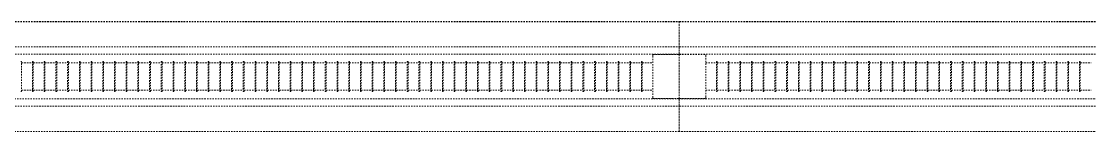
# Model space of a CAD drawing. Header units: inches. Extents: x -1263 to 2214, y -160 to 2229.
# Drawn here: x -673.6 to -583.7, y 1474 to 1483.3 of the extents above; entities that cross this region are included whole.
import ezdxf

# ---------------------------------------------------------------- set-up
doc = ezdxf.new("R2010")
doc.units = ezdxf.units.IN
doc.header["$MEASUREMENT"] = 0
doc.linetypes.add('Demolished', pattern=[0.1875, 0.125, -0.0625])
doc.layers.add('E-LITE-EQPM', color=33, linetype='Demolished', lineweight=9)

# ---------------------------------------------------------------- blocks, each defined once
blk = doc.blocks.new('L-Pendant-Axis-LT-Louver - L-Pendant-Axis-LT-Louver-V49-6TH FLOOR RCP DEMO')
at = {"layer": 'E-LITE-EQPM', "color": 7}
for p, q in [((72.594, 4.635), (-72.594, 4.635)), ((-72.594, 4.594), (-72.594, 4.635)), ((-72.594, 2.485), (-72.594, 4.594)), ((-72.594, 1.881), (-72.594, 2.485)), ((-72.594, 2.485), (72.594, 2.485)), ((72.594, 1.881), (-72.594, 1.881)), ((-72.594, -1.85), (-72.594, 1.85)), ((-72.594, 1.85), (-70.375, 1.85)), ((-70.375, 1.85), (-70.375, 1.804)), ((-70.375, 1.804), (-70.375, 1.83)), ((-70.375, 1.719), (-70.375, 1.804)), ((-70.375, 1.72), (-70.375, -1.72)), ((-70.375, 1.15), (-69.477, 1.15)), ((-69.477, -1.265), (-69.477, 1.265)), ((-69.414, 1.265), (-69.477, 1.265)), ((-69.414, 1.265), (-69.414, -1.265)), ((-69.414, 1.15), (-68.492, 1.15)), ((-68.492, -1.265), (-68.492, 1.265)), ((-68.429, 1.265), (-68.492, 1.265)), ((-68.429, 1.265), (-68.429, -1.265)), ((-68.429, 1.15), (-67.506, 1.15)), ((-67.506, -1.265), (-67.506, 1.265)), ((-67.444, 1.265), (-67.506, 1.265)), ((-67.444, 1.265), (-67.444, -1.265)), ((-67.444, 1.15), (-66.521, 1.15)), ((-66.521, -1.265), (-66.521, 1.265)), ((-66.459, 1.265), (-66.521, 1.265)), ((-66.459, 1.265), (-66.459, -1.265)), ((-66.459, 1.15), (-65.536, 1.15)), ((-65.536, -1.265), (-65.536, 1.265)), ((-65.474, 1.265), (-65.536, 1.265)), ((-65.474, 1.265), (-65.474, -1.265)), ((-65.474, 1.15), (-64.551, 1.15)), ((-64.551, -1.265), (-64.551, 1.265)), ((-64.489, 1.265), (-64.551, 1.265)), ((-64.489, 1.265), (-64.489, -1.265)), ((-64.489, 1.15), (-63.566, 1.15)), ((-63.566, -1.265), (-63.566, 1.265)), ((-63.504, 1.265), (-63.566, 1.265)), ((-63.504, 1.265), (-63.504, -1.265)), ((-63.504, 1.15), (-62.581, 1.15)), ((-62.581, -1.265), (-62.581, 1.265)), ((-62.519, 1.265), (-62.581, 1.265)), ((-62.519, 1.265), (-62.519, -1.265)), ((-62.519, 1.15), (-61.596, 1.15)), ((-61.596, -1.265), (-61.596, 1.265)), ((-61.534, 1.265), (-61.596, 1.265)), ((-61.534, 1.265), (-61.534, -1.265)), ((-61.534, 1.15), (-60.611, 1.15)), ((-60.611, -1.265), (-60.611, 1.265)), ((-60.549, 1.265), (-60.611, 1.265)), ((-60.549, 1.265), (-60.549, -1.265)), ((-60.549, 1.15), (-59.626, 1.15)), ((-59.626, -1.265), (-59.626, 1.265)), ((-59.564, 1.265), (-59.626, 1.265)), ((-59.564, 1.265), (-59.564, -1.265)), ((-59.564, 1.15), (-58.641, 1.15)), ((-58.641, -1.265), (-58.641, 1.265)), ((-58.579, 1.265), (-58.641, 1.265)), ((-58.579, 1.265), (-58.579, -1.265)), ((-58.579, 1.15), (-57.656, 1.15)), ((-57.656, -1.265), (-57.656, 1.265)), ((-57.594, 1.265), (-57.656, 1.265)), ((-57.594, 1.265), (-57.594, -1.265)), ((-57.594, 1.15), (-56.671, 1.15)), ((-56.671, -1.265), (-56.671, 1.265)), ((-56.609, 1.265), (-56.671, 1.265)), ((-56.609, 1.265), (-56.609, -1.265)), ((-56.609, 1.15), (-55.686, 1.15)), ((-55.686, -1.265), (-55.686, 1.265)), ((-55.623, 1.265), (-55.686, 1.265)), ((-55.623, 1.265), (-55.623, -1.265)), ((-55.623, 1.15), (-54.701, 1.15)), ((-54.701, -1.265), (-54.701, 1.265)), ((-54.638, 1.265), (-54.701, 1.265)), ((-54.638, 1.265), (-54.638, -1.265)), ((-54.638, 1.15), (-53.716, 1.15)), ((-53.716, -1.265), (-53.716, 1.265)), ((-53.653, 1.265), (-53.716, 1.265)), ((-53.653, 1.265), (-53.653, -1.265)), ((-53.653, 1.15), (-52.731, 1.15)), ((-52.731, -1.265), (-52.731, 1.265)), ((-52.668, 1.265), (-52.731, 1.265)), ((-52.668, 1.265), (-52.668, -1.265)), ((-52.668, 1.15), (-51.746, 1.15)), ((-51.746, -1.265), (-51.746, 1.265)), ((-51.683, 1.265), (-51.746, 1.265)), ((-51.683, 1.265), (-51.683, -1.265)), ((-51.683, 1.15), (-50.761, 1.15)), ((-50.761, -1.265), (-50.761, 1.265)), ((-50.698, 1.265), (-50.761, 1.265)), ((-50.698, 1.265), (-50.698, -1.265)), ((-50.698, 1.15), (-49.776, 1.15)), ((-49.776, -1.265), (-49.776, 1.265)), ((-49.713, 1.265), (-49.776, 1.265)), ((-49.713, 1.265), (-49.713, -1.265)), ((-49.713, 1.15), (-48.791, 1.15)), ((-48.791, -1.265), (-48.791, 1.265)), ((-48.728, 1.265), (-48.791, 1.265)), ((-48.728, 1.265), (-48.728, -1.265)), ((-48.728, 1.15), (-47.806, 1.15)), ((-47.806, -1.265), (-47.806, 1.265)), ((-47.743, 1.265), (-47.806, 1.265)), ((-47.743, 1.265), (-47.743, -1.265)), ((-47.743, 1.15), (-46.821, 1.15)), ((-46.821, -1.265), (-46.821, 1.265)), ((-46.758, 1.265), (-46.821, 1.265)), ((-46.758, 1.265), (-46.758, -1.265)), ((-46.758, 1.15), (-45.836, 1.15)), ((-45.836, -1.265), (-45.836, 1.265)), ((-45.773, 1.265), (-45.836, 1.265)), ((-45.773, 1.265), (-45.773, -1.265)), ((-45.773, 1.15), (-44.851, 1.15)), ((-44.851, -1.265), (-44.851, 1.265)), ((-44.788, 1.265), (-44.851, 1.265)), ((-44.788, 1.265), (-44.788, -1.265)), ((-44.788, 1.15), (-43.866, 1.15)), ((-43.866, -1.265), (-43.866, 1.265)), ((-43.803, 1.265), (-43.866, 1.265)), ((-43.803, 1.265), (-43.803, -1.265)), ((-43.803, 1.15), (-42.88, 1.15)), ((-42.88, -1.265), (-42.88, 1.265)), ((-42.818, 1.265), (-42.88, 1.265)), ((-42.818, 1.265), (-42.818, -1.265)), ((-42.818, 1.15), (-41.895, 1.15)), ((-41.895, -1.265), (-41.895, 1.265)), ((-41.833, 1.265), (-41.895, 1.265)), ((-41.833, 1.265), (-41.833, -1.265)), ((-41.833, 1.15), (-40.91, 1.15)), ((-40.91, -1.265), (-40.91, 1.265)), ((-40.848, 1.265), (-40.91, 1.265)), ((-40.848, 1.265), (-40.848, -1.265)), ((-40.848, 1.15), (-39.925, 1.15)), ((-39.925, -1.265), (-39.925, 1.265)), ((-39.863, 1.265), (-39.925, 1.265)), ((-39.863, 1.265), (-39.863, -1.265)), ((-39.863, 1.15), (-38.94, 1.15)), ((-38.94, -1.265), (-38.94, 1.265)), ((-38.878, 1.265), (-38.94, 1.265)), ((-38.878, 1.265), (-38.878, -1.265)), ((-38.878, 1.15), (-37.955, 1.15)), ((-70.375, -1.15), (-69.477, -1.15)), ((-70.375, -1.804), (-70.375, -1.719)), ((-69.477, -1.265), (-69.414, -1.265)), ((-69.414, -1.15), (-68.492, -1.15)), ((-68.492, -1.265), (-68.429, -1.265)), ((-68.429, -1.15), (-67.506, -1.15)), ((-67.506, -1.265), (-67.444, -1.265)), ((-67.444, -1.15), (-66.521, -1.15)), ((-66.521, -1.265), (-66.459, -1.265)), ((-66.459, -1.15), (-65.536, -1.15)), ((-65.536, -1.265), (-65.474, -1.265)), ((-65.474, -1.15), (-64.551, -1.15)), ((-64.551, -1.265), (-64.489, -1.265)), ((-64.489, -1.15), (-63.566, -1.15)), ((-63.566, -1.265), (-63.504, -1.265)), ((-63.504, -1.15), (-62.581, -1.15)), ((-62.581, -1.265), (-62.519, -1.265)), ((-62.519, -1.15), (-61.596, -1.15)), ((-61.596, -1.265), (-61.534, -1.265)), ((-61.534, -1.15), (-60.611, -1.15)), ((-60.611, -1.265), (-60.549, -1.265)), ((-60.549, -1.15), (-59.626, -1.15)), ((-59.626, -1.265), (-59.564, -1.265)), ((-59.564, -1.15), (-58.641, -1.15)), ((-58.641, -1.265), (-58.579, -1.265)), ((-58.579, -1.15), (-57.656, -1.15)), ((-57.656, -1.265), (-57.594, -1.265)), ((-57.594, -1.15), (-56.671, -1.15)), ((-56.671, -1.265), (-56.609, -1.265)), ((-56.609, -1.15), (-55.686, -1.15)), ((-55.686, -1.265), (-55.623, -1.265)), ((-55.623, -1.15), (-54.701, -1.15)), ((-54.701, -1.265), (-54.638, -1.265)), ((-54.638, -1.15), (-53.716, -1.15)), ((-53.716, -1.265), (-53.653, -1.265)), ((-53.653, -1.15), (-52.731, -1.15)), ((-52.731, -1.265), (-52.668, -1.265)), ((-52.668, -1.15), (-51.746, -1.15)), ((-51.746, -1.265), (-51.683, -1.265)), ((-51.683, -1.15), (-50.761, -1.15)), ((-50.761, -1.265), (-50.698, -1.265)), ((-50.698, -1.15), (-49.776, -1.15)), ((-49.776, -1.265), (-49.713, -1.265)), ((-49.713, -1.15), (-48.791, -1.15)), ((-48.791, -1.265), (-48.728, -1.265)), ((-48.728, -1.15), (-47.806, -1.15)), ((-47.806, -1.265), (-47.743, -1.265)), ((-47.743, -1.15), (-46.821, -1.15)), ((-46.821, -1.265), (-46.758, -1.265)), ((-46.758, -1.15), (-45.836, -1.15)), ((-45.836, -1.265), (-45.773, -1.265)), ((-45.773, -1.15), (-44.851, -1.15)), ((-44.851, -1.265), (-44.788, -1.265)), ((-44.788, -1.15), (-43.866, -1.15)), ((-43.866, -1.265), (-43.803, -1.265)), ((-43.803, -1.15), (-42.88, -1.15)), ((-42.88, -1.265), (-42.818, -1.265)), ((-42.818, -1.15), (-41.895, -1.15)), ((-41.895, -1.265), (-41.833, -1.265)), ((-41.833, -1.15), (-40.91, -1.15)), ((-40.91, -1.265), (-40.848, -1.265)), ((-40.848, -1.15), (-39.925, -1.15)), ((-39.925, -1.265), (-39.863, -1.265)), ((-39.863, -1.15), (-38.94, -1.15)), ((-38.94, -1.265), (-38.878, -1.265)), ((-38.878, -1.15), (-37.955, -1.15)), ((-72.594, -1.85), (-70.375, -1.85)), ((-72.594, -2.485), (-72.594, -1.881)), ((-72.594, -1.881), (72.594, -1.881)), ((-72.594, -4.597), (-72.594, -2.485)), ((-72.594, -2.485), (72.594, -2.485)), ((-70.375, -1.804), (-70.375, -1.85)), ((-70.375, -1.83), (-70.375, -1.804)), ((-72.594, -4.635), (-72.594, -4.597)), ((-72.594, -4.597), (72.594, -4.597)), ((-72.594, -4.635), (72.594, -4.635))]:
    blk.add_line(p, q, dxfattribs=at)
blk = doc.blocks.new('L-Pendant-Axis-LT-Louver - L-Pendant-Axis-LT-Louver-V50-6TH FLOOR RCP DEMO')
at = {"layer": 'E-LITE-EQPM', "color": 7}
for p, q in [((72.594, 4.635), (-72.594, 4.635)), ((-72.594, 4.597), (-72.594, 4.635)), ((-72.594, 2.485), (-72.594, 4.597)), ((72.594, 4.597), (-72.594, 4.597)), ((-72.594, 1.881), (-72.594, 2.485)), ((72.594, 2.485), (-72.594, 2.485)), ((72.594, 1.881), (-72.594, 1.881)), ((-72.594, -1.85), (-72.594, 1.85)), ((-70.375, 1.85), (-72.594, 1.85)), ((-70.375, 1.85), (-70.375, 1.804)), ((-70.375, 1.804), (-70.375, 1.83)), ((-70.375, 1.719), (-70.375, 1.804)), ((-70.375, 1.72), (-70.375, -1.72)), ((-69.477, 1.15), (-70.375, 1.15)), ((-69.477, -1.265), (-69.477, 1.265)), ((-69.414, 1.265), (-69.477, 1.265)), ((-69.414, 1.265), (-69.414, -1.265)), ((-68.492, 1.15), (-69.414, 1.15)), ((-68.492, -1.265), (-68.492, 1.265)), ((-68.429, 1.265), (-68.492, 1.265)), ((-68.429, 1.265), (-68.429, -1.265)), ((-67.506, 1.15), (-68.429, 1.15)), ((-67.506, -1.265), (-67.506, 1.265)), ((-67.444, 1.265), (-67.506, 1.265)), ((-67.444, 1.265), (-67.444, -1.265)), ((-66.521, 1.15), (-67.444, 1.15)), ((-66.521, -1.265), (-66.521, 1.265)), ((-66.459, 1.265), (-66.521, 1.265)), ((-66.459, 1.265), (-66.459, -1.265)), ((-65.536, 1.15), (-66.459, 1.15)), ((-65.536, -1.265), (-65.536, 1.265)), ((-65.474, 1.265), (-65.536, 1.265)), ((-65.474, 1.265), (-65.474, -1.265)), ((-64.551, 1.15), (-65.474, 1.15)), ((-64.551, -1.265), (-64.551, 1.265)), ((-64.489, 1.265), (-64.551, 1.265)), ((-64.489, 1.265), (-64.489, -1.265)), ((-63.566, 1.15), (-64.489, 1.15)), ((-63.566, -1.265), (-63.566, 1.265)), ((-63.504, 1.265), (-63.566, 1.265)), ((-63.504, 1.265), (-63.504, -1.265)), ((-62.581, 1.15), (-63.504, 1.15)), ((-62.581, -1.265), (-62.581, 1.265)), ((-62.519, 1.265), (-62.581, 1.265)), ((-62.519, 1.265), (-62.519, -1.265)), ((-61.596, 1.15), (-62.519, 1.15)), ((-61.596, -1.265), (-61.596, 1.265)), ((-61.534, 1.265), (-61.596, 1.265)), ((-61.534, 1.265), (-61.534, -1.265)), ((-60.611, 1.15), (-61.534, 1.15)), ((-60.611, -1.265), (-60.611, 1.265)), ((-60.549, 1.265), (-60.611, 1.265)), ((-60.549, 1.265), (-60.549, -1.265)), ((-59.626, 1.15), (-60.549, 1.15)), ((-59.626, -1.265), (-59.626, 1.265)), ((-59.564, 1.265), (-59.626, 1.265)), ((-59.564, 1.265), (-59.564, -1.265)), ((-58.641, 1.15), (-59.564, 1.15)), ((-58.641, -1.265), (-58.641, 1.265)), ((-58.579, 1.265), (-58.641, 1.265)), ((-58.579, 1.265), (-58.579, -1.265)), ((-57.656, 1.15), (-58.579, 1.15)), ((-57.656, -1.265), (-57.656, 1.265)), ((-57.594, 1.265), (-57.656, 1.265)), ((-57.594, 1.265), (-57.594, -1.265)), ((-56.671, 1.15), (-57.594, 1.15)), ((-56.671, -1.265), (-56.671, 1.265)), ((-56.609, 1.265), (-56.671, 1.265)), ((-56.609, 1.265), (-56.609, -1.265)), ((-55.686, 1.15), (-56.609, 1.15)), ((-55.686, -1.265), (-55.686, 1.265)), ((-55.623, 1.265), (-55.686, 1.265)), ((-55.623, 1.265), (-55.623, -1.265)), ((-54.701, 1.15), (-55.623, 1.15)), ((-54.701, -1.265), (-54.701, 1.265)), ((-54.638, 1.265), (-54.701, 1.265)), ((-54.638, 1.265), (-54.638, -1.265)), ((-53.716, 1.15), (-54.638, 1.15)), ((-53.716, -1.265), (-53.716, 1.265)), ((-53.653, 1.265), (-53.716, 1.265)), ((-53.653, 1.265), (-53.653, -1.265)), ((-52.731, 1.15), (-53.653, 1.15)), ((-52.731, -1.265), (-52.731, 1.265)), ((-52.668, 1.265), (-52.731, 1.265)), ((-52.668, 1.265), (-52.668, -1.265)), ((-51.746, 1.15), (-52.668, 1.15)), ((-51.746, -1.265), (-51.746, 1.265)), ((-51.683, 1.265), (-51.746, 1.265)), ((-51.683, 1.265), (-51.683, -1.265)), ((-50.761, 1.15), (-51.683, 1.15)), ((-50.761, -1.265), (-50.761, 1.265)), ((-50.698, 1.265), (-50.761, 1.265)), ((-50.698, 1.265), (-50.698, -1.265)), ((-49.776, 1.15), (-50.698, 1.15)), ((-49.776, -1.265), (-49.776, 1.265)), ((-49.713, 1.265), (-49.776, 1.265)), ((-49.713, 1.265), (-49.713, -1.265)), ((-48.791, 1.15), (-49.713, 1.15)), ((-48.791, -1.265), (-48.791, 1.265)), ((-48.728, 1.265), (-48.791, 1.265)), ((-48.728, 1.265), (-48.728, -1.265)), ((-47.806, 1.15), (-48.728, 1.15)), ((-47.806, -1.265), (-47.806, 1.265)), ((-47.743, 1.265), (-47.806, 1.265)), ((-47.743, 1.265), (-47.743, -1.265)), ((-46.821, 1.15), (-47.743, 1.15)), ((-46.821, -1.265), (-46.821, 1.265)), ((-46.758, 1.265), (-46.821, 1.265)), ((-46.758, 1.265), (-46.758, -1.265)), ((-45.836, 1.15), (-46.758, 1.15)), ((-45.836, -1.265), (-45.836, 1.265)), ((-45.773, 1.265), (-45.836, 1.265)), ((-45.773, 1.265), (-45.773, -1.265)), ((-44.851, 1.15), (-45.773, 1.15)), ((-44.851, -1.265), (-44.851, 1.265)), ((-44.788, 1.265), (-44.851, 1.265)), ((-44.788, 1.265), (-44.788, -1.265)), ((-43.866, 1.15), (-44.788, 1.15)), ((-43.866, -1.265), (-43.866, 1.265)), ((-43.803, 1.265), (-43.866, 1.265)), ((-43.803, 1.265), (-43.803, -1.265)), ((-42.88, 1.15), (-43.803, 1.15)), ((-42.88, -1.265), (-42.88, 1.265)), ((-42.818, 1.265), (-42.88, 1.265)), ((-42.818, 1.265), (-42.818, -1.265)), ((-41.895, 1.15), (-42.818, 1.15)), ((-41.895, -1.265), (-41.895, 1.265)), ((-41.833, 1.265), (-41.895, 1.265)), ((-41.833, 1.265), (-41.833, -1.265)), ((-40.91, 1.15), (-41.833, 1.15)), ((-40.91, -1.265), (-40.91, 1.265)), ((-40.848, 1.265), (-40.91, 1.265)), ((-40.848, 1.265), (-40.848, -1.265)), ((-39.925, 1.15), (-40.848, 1.15)), ((-39.925, -1.265), (-39.925, 1.265)), ((-39.863, 1.265), (-39.925, 1.265)), ((-39.863, 1.265), (-39.863, -1.265)), ((-38.94, 1.15), (-39.863, 1.15)), ((-38.94, -1.265), (-38.94, 1.265)), ((-38.878, 1.265), (-38.94, 1.265)), ((-38.878, 1.265), (-38.878, -1.265)), ((-37.955, 1.15), (-38.878, 1.15)), ((-37.955, -1.265), (-37.955, 1.265)), ((-37.893, 1.265), (-37.955, 1.265)), ((-37.893, 1.265), (-37.893, -1.265)), ((-36.97, 1.15), (-37.893, 1.15)), ((-36.97, -1.265), (-36.97, 1.265)), ((-36.908, 1.265), (-36.97, 1.265)), ((-36.908, 1.265), (-36.908, -1.265)), ((-35.985, 1.15), (-36.908, 1.15)), ((-35.985, -1.265), (-35.985, 1.265)), ((-35.923, 1.265), (-35.985, 1.265)), ((-35.923, 1.265), (-35.923, -1.265)), ((-35, 1.15), (-35.923, 1.15)), ((-35, -1.265), (-35, 1.265)), ((-34.938, 1.265), (-35, 1.265)), ((-34.938, 1.265), (-34.938, -1.265)), ((-34.015, 1.15), (-34.938, 1.15)), ((-34.015, -1.265), (-34.015, 1.265)), ((-33.953, 1.265), (-34.015, 1.265)), ((-33.953, 1.265), (-33.953, -1.265)), ((-33.03, 1.15), (-33.953, 1.15)), ((-33.03, -1.265), (-33.03, 1.265)), ((-32.968, 1.265), (-33.03, 1.265)), ((-32.968, 1.265), (-32.968, -1.265)), ((-32.045, 1.15), (-32.968, 1.15)), ((-32.045, -1.265), (-32.045, 1.265)), ((-31.983, 1.265), (-32.045, 1.265)), ((-31.983, 1.265), (-31.983, -1.265)), ((-31.06, 1.15), (-31.983, 1.15)), ((-31.06, -1.265), (-31.06, 1.265)), ((-30.998, 1.265), (-31.06, 1.265)), ((-30.998, 1.265), (-30.998, -1.265)), ((-30.075, 1.15), (-30.998, 1.15)), ((-30.075, -1.265), (-30.075, 1.265)), ((-30.012, 1.265), (-30.075, 1.265)), ((-30.012, 1.265), (-30.012, -1.265)), ((-29.09, 1.15), (-30.012, 1.15)), ((-29.09, -1.265), (-29.09, 1.265)), ((-29.027, 1.265), (-29.09, 1.265)), ((-29.027, 1.265), (-29.027, -1.265)), ((-28.105, 1.15), (-29.027, 1.15)), ((-28.105, -1.265), (-28.105, 1.265)), ((-28.042, 1.265), (-28.105, 1.265)), ((-28.042, 1.265), (-28.042, -1.265)), ((-27.12, 1.15), (-28.042, 1.15)), ((-27.12, -1.265), (-27.12, 1.265)), ((-27.057, 1.265), (-27.12, 1.265)), ((-27.057, 1.265), (-27.057, -1.265)), ((-26.135, 1.15), (-27.057, 1.15)), ((-26.135, -1.265), (-26.135, 1.265)), ((-26.072, 1.265), (-26.135, 1.265)), ((-26.072, 1.265), (-26.072, -1.265)), ((-25.15, 1.15), (-26.072, 1.15)), ((-25.15, -1.265), (-25.15, 1.265)), ((-25.087, 1.265), (-25.15, 1.265)), ((-25.087, 1.265), (-25.087, -1.265)), ((-24.165, 1.15), (-25.087, 1.15)), ((-24.165, -1.265), (-24.165, 1.265)), ((-24.102, 1.265), (-24.165, 1.265)), ((-24.102, 1.265), (-24.102, -1.265)), ((-23.18, 1.15), (-24.102, 1.15)), ((-23.18, -1.265), (-23.18, 1.265)), ((-23.117, 1.265), (-23.18, 1.265)), ((-23.117, 1.265), (-23.117, -1.265)), ((-22.195, 1.15), (-23.117, 1.15)), ((-22.195, -1.265), (-22.195, 1.265)), ((-22.132, 1.265), (-22.195, 1.265)), ((-22.132, 1.265), (-22.132, -1.265)), ((-21.21, 1.15), (-22.132, 1.15)), ((-21.21, -1.265), (-21.21, 1.265)), ((-21.147, 1.265), (-21.21, 1.265)), ((-21.147, 1.265), (-21.147, -1.265)), ((-20.225, 1.15), (-21.147, 1.15)), ((-20.225, -1.265), (-20.225, 1.265)), ((-20.162, 1.265), (-20.225, 1.265)), ((-20.162, 1.265), (-20.162, -1.265)), ((-19.24, 1.15), (-20.162, 1.15)), ((-19.24, -1.265), (-19.24, 1.265)), ((-19.177, 1.265), (-19.24, 1.265)), ((-19.177, 1.265), (-19.177, -1.265)), ((-18.254, 1.15), (-19.177, 1.15)), ((-18.254, -1.265), (-18.254, 1.265)), ((-18.192, 1.265), (-18.254, 1.265)), ((-18.192, 1.265), (-18.192, -1.265)), ((-17.269, 1.15), (-18.192, 1.15)), ((-17.269, -1.265), (-17.269, 1.265)), ((-17.207, 1.265), (-17.269, 1.265)), ((-69.477, -1.15), (-70.375, -1.15)), ((-70.375, -1.804), (-70.375, -1.719)), ((-69.477, -1.265), (-69.414, -1.265)), ((-68.492, -1.15), (-69.414, -1.15)), ((-68.492, -1.265), (-68.429, -1.265)), ((-67.506, -1.15), (-68.429, -1.15)), ((-67.506, -1.265), (-67.444, -1.265)), ((-66.521, -1.15), (-67.444, -1.15)), ((-66.521, -1.265), (-66.459, -1.265)), ((-65.536, -1.15), (-66.459, -1.15)), ((-65.536, -1.265), (-65.474, -1.265)), ((-64.551, -1.15), (-65.474, -1.15)), ((-64.551, -1.265), (-64.489, -1.265)), ((-63.566, -1.15), (-64.489, -1.15)), ((-63.566, -1.265), (-63.504, -1.265)), ((-62.581, -1.15), (-63.504, -1.15)), ((-62.581, -1.265), (-62.519, -1.265)), ((-61.596, -1.15), (-62.519, -1.15)), ((-61.596, -1.265), (-61.534, -1.265)), ((-60.611, -1.15), (-61.534, -1.15)), ((-60.611, -1.265), (-60.549, -1.265)), ((-59.626, -1.15), (-60.549, -1.15)), ((-59.626, -1.265), (-59.564, -1.265)), ((-58.641, -1.15), (-59.564, -1.15)), ((-58.641, -1.265), (-58.579, -1.265)), ((-57.656, -1.15), (-58.579, -1.15)), ((-57.656, -1.265), (-57.594, -1.265)), ((-56.671, -1.15), (-57.594, -1.15)), ((-56.671, -1.265), (-56.609, -1.265)), ((-55.686, -1.15), (-56.609, -1.15)), ((-55.686, -1.265), (-55.623, -1.265)), ((-54.701, -1.15), (-55.623, -1.15)), ((-54.701, -1.265), (-54.638, -1.265)), ((-53.716, -1.15), (-54.638, -1.15)), ((-53.716, -1.265), (-53.653, -1.265)), ((-52.731, -1.15), (-53.653, -1.15)), ((-52.731, -1.265), (-52.668, -1.265)), ((-51.746, -1.15), (-52.668, -1.15)), ((-51.746, -1.265), (-51.683, -1.265)), ((-50.761, -1.15), (-51.683, -1.15)), ((-50.761, -1.265), (-50.698, -1.265)), ((-49.776, -1.15), (-50.698, -1.15)), ((-49.776, -1.265), (-49.713, -1.265)), ((-48.791, -1.15), (-49.713, -1.15)), ((-48.791, -1.265), (-48.728, -1.265)), ((-47.806, -1.15), (-48.728, -1.15)), ((-47.806, -1.265), (-47.743, -1.265)), ((-46.821, -1.15), (-47.743, -1.15)), ((-46.821, -1.265), (-46.758, -1.265)), ((-45.836, -1.15), (-46.758, -1.15)), ((-45.836, -1.265), (-45.773, -1.265)), ((-44.851, -1.15), (-45.773, -1.15)), ((-44.851, -1.265), (-44.788, -1.265)), ((-43.866, -1.15), (-44.788, -1.15)), ((-43.866, -1.265), (-43.803, -1.265)), ((-42.88, -1.15), (-43.803, -1.15)), ((-42.88, -1.265), (-42.818, -1.265)), ((-41.895, -1.15), (-42.818, -1.15)), ((-41.895, -1.265), (-41.833, -1.265)), ((-40.91, -1.15), (-41.833, -1.15)), ((-40.91, -1.265), (-40.848, -1.265)), ((-39.925, -1.15), (-40.848, -1.15)), ((-39.925, -1.265), (-39.863, -1.265)), ((-38.94, -1.15), (-39.863, -1.15)), ((-38.94, -1.265), (-38.878, -1.265)), ((-37.955, -1.15), (-38.878, -1.15)), ((-37.955, -1.265), (-37.893, -1.265)), ((-36.97, -1.15), (-37.893, -1.15)), ((-36.97, -1.265), (-36.908, -1.265)), ((-35.985, -1.15), (-36.908, -1.15)), ((-35.985, -1.265), (-35.923, -1.265)), ((-35, -1.15), (-35.923, -1.15)), ((-35, -1.265), (-34.938, -1.265)), ((-34.015, -1.15), (-34.938, -1.15)), ((-34.015, -1.265), (-33.953, -1.265)), ((-33.03, -1.15), (-33.953, -1.15)), ((-33.03, -1.265), (-32.968, -1.265)), ((-32.045, -1.15), (-32.968, -1.15)), ((-32.045, -1.265), (-31.983, -1.265)), ((-31.06, -1.15), (-31.983, -1.15)), ((-31.06, -1.265), (-30.998, -1.265)), ((-30.075, -1.15), (-30.998, -1.15)), ((-30.075, -1.265), (-30.012, -1.265)), ((-29.09, -1.15), (-30.012, -1.15)), ((-29.09, -1.265), (-29.027, -1.265)), ((-28.105, -1.15), (-29.027, -1.15)), ((-28.105, -1.265), (-28.042, -1.265)), ((-27.12, -1.15), (-28.042, -1.15)), ((-27.12, -1.265), (-27.057, -1.265)), ((-26.135, -1.15), (-27.057, -1.15)), ((-26.135, -1.265), (-26.072, -1.265)), ((-25.15, -1.15), (-26.072, -1.15)), ((-25.15, -1.265), (-25.087, -1.265)), ((-24.165, -1.15), (-25.087, -1.15)), ((-24.165, -1.265), (-24.102, -1.265)), ((-23.18, -1.15), (-24.102, -1.15)), ((-23.18, -1.265), (-23.117, -1.265)), ((-22.195, -1.15), (-23.117, -1.15)), ((-22.195, -1.265), (-22.132, -1.265)), ((-21.21, -1.15), (-22.132, -1.15)), ((-21.21, -1.265), (-21.147, -1.265)), ((-20.225, -1.15), (-21.147, -1.15)), ((-20.225, -1.265), (-20.162, -1.265)), ((-19.24, -1.15), (-20.162, -1.15)), ((-19.24, -1.265), (-19.177, -1.265)), ((-18.254, -1.15), (-19.177, -1.15)), ((-18.254, -1.265), (-18.192, -1.265)), ((-17.269, -1.15), (-18.192, -1.15)), ((-17.269, -1.265), (-17.207, -1.265)), ((-70.375, -1.85), (-72.594, -1.85)), ((-72.594, -2.485), (-72.594, -1.881)), ((-72.594, -1.881), (72.594, -1.881)), ((-72.594, -4.594), (-72.594, -2.485)), ((72.594, -2.485), (-72.594, -2.485)), ((-70.375, -1.804), (-70.375, -1.85)), ((-70.375, -1.83), (-70.375, -1.804)), ((-72.594, -4.635), (-72.594, -4.594)), ((-72.594, -4.635), (72.594, -4.635))]:
    blk.add_line(p, q, dxfattribs=at)

msp = doc.modelspace()

# ---------------------------------------------------------------- block references
at = {"layer": 'E-LITE-EQPM', "color": 7, "extrusion": (0, 0, -1)}
msp.add_blockref('L-Pendant-Axis-LT-Louver - L-Pendant-Axis-LT-Louver-V50-6TH FLOOR RCP DEMO', (690.841, 1478.638), dxfattribs=at)
at = {"layer": 'E-LITE-EQPM', "color": 7, "extrusion": (0, 0, -1), "rotation": 180}
msp.add_blockref('L-Pendant-Axis-LT-Louver - L-Pendant-Axis-LT-Louver-V49-6TH FLOOR RCP DEMO', (545.653, 1478.638), dxfattribs=at)

doc.saveas('drawing.dxf')
